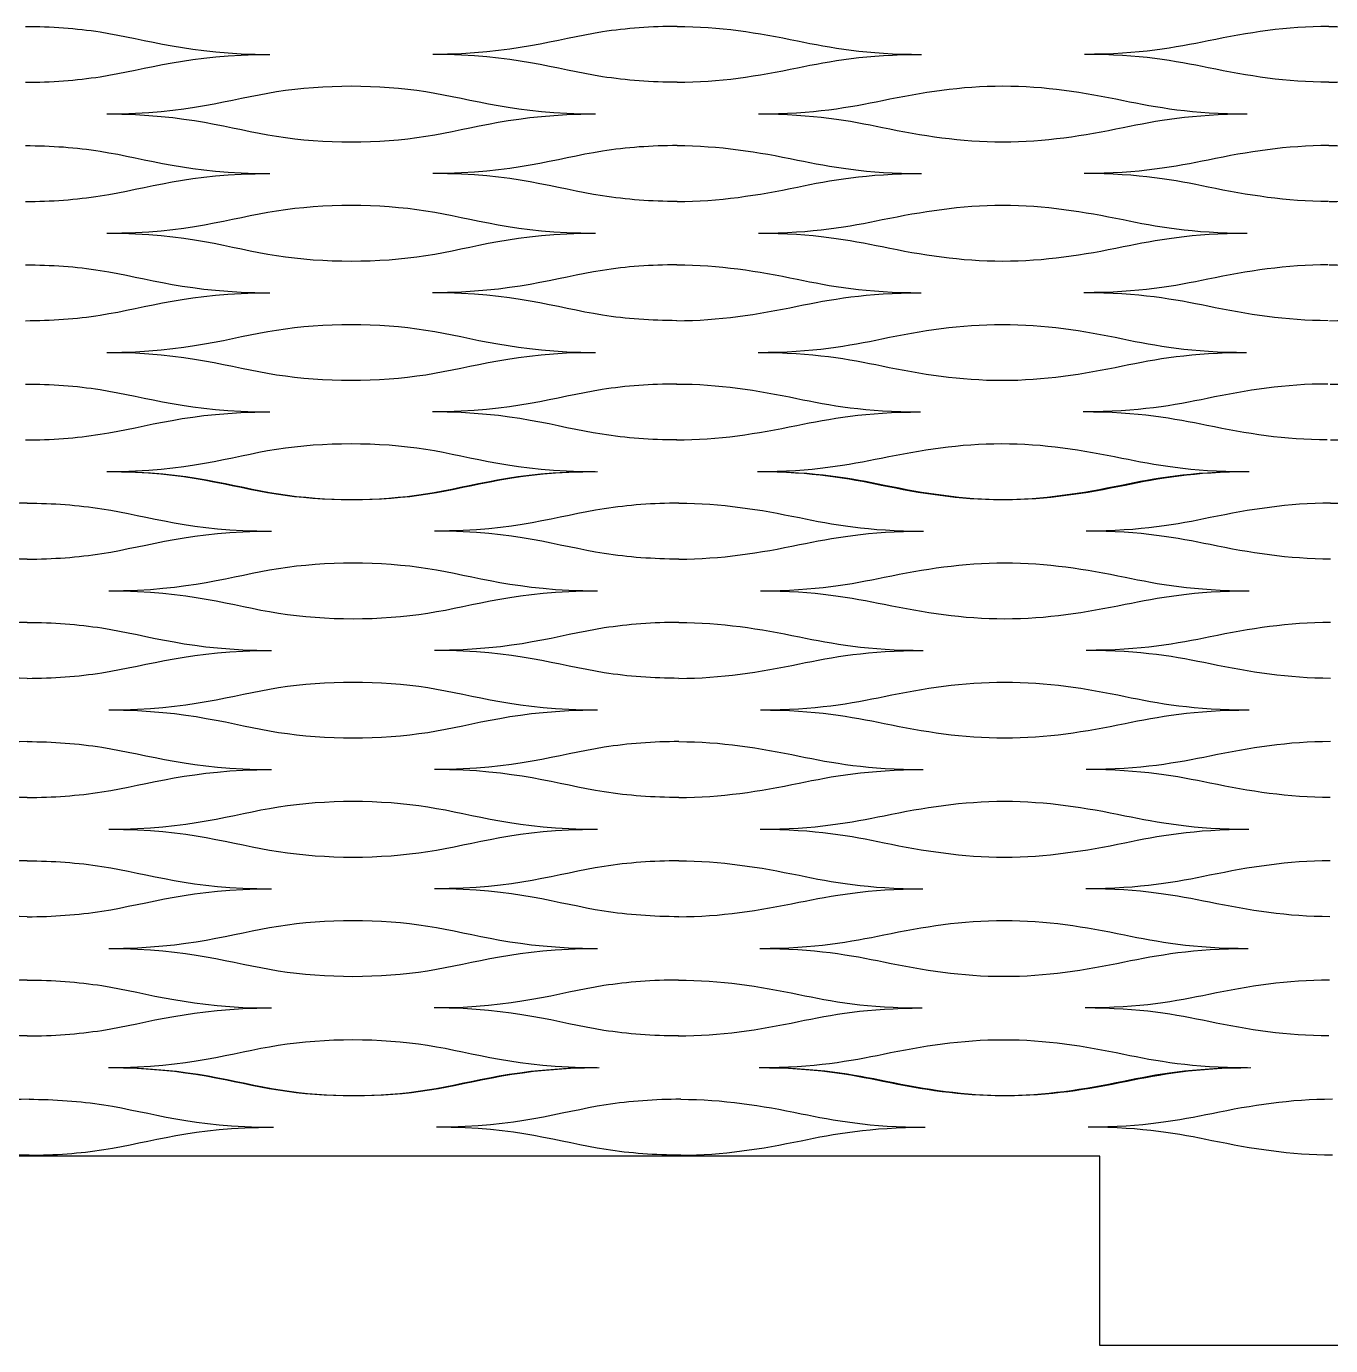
# Model space of a CAD drawing. Header units: millimetres. Extents: x 1 to 583, y -486 to -2.
# Drawn here: x 340.67 to 361.34, y -90 to -69.09 of the extents above; entities that cross this region are included whole.
import ezdxf

# ---------------------------------------------------------------- set-up
doc = ezdxf.new("R2010")
doc.units = ezdxf.units.MM
doc.header["$MEASUREMENT"] = 0
doc.layers.add('DEFAULT', color=7, linetype='Continuous')
doc.layers.add('dibujo', color=10, linetype='Continuous')

msp = doc.modelspace()

# ---------------------------------------------------------------- linework, layer by layer
at = {"layer": 'DEFAULT'}
for points, knots in [([(340.653, -69.087), (341.057, -69.087), (341.46, -69.116), (341.837, -69.175), (342.59, -69.293), (343.236, -69.53), (344.527, -69.53)], [0, 0, 0, 0, 1, 1, 1, 2, 2, 2, 2]), ([(350.983, -69.087), (350.579, -69.087), (350.176, -69.116), (349.799, -69.175), (349.046, -69.293), (348.4, -69.53), (347.109, -69.53)], [0, 0, 0, 0, 1, 1, 1, 2, 2, 2, 2]), ([(350.982, -69.087), (351.648, -69.087), (352.263, -69.186), (352.892, -69.316), (353.407, -69.422), (353.984, -69.53), (354.856, -69.53)], [0, 0, 0, 0, 1, 1, 1, 2, 2, 2, 2]), ([(361.312, -69.087), (360.646, -69.087), (360.031, -69.186), (359.402, -69.316), (358.887, -69.422), (358.31, -69.53), (357.438, -69.53)], [0, 0, 0, 0, 1, 1, 1, 2, 2, 2, 2]), ([(361.313, -69.087), (361.978, -69.087), (362.593, -69.186), (363.222, -69.316), (363.737, -69.422), (364.315, -69.53), (365.186, -69.53)], [0, 0, 0, 0, 1, 1, 1, 2, 2, 2, 2]), ([(340.653, -69.972), (341.057, -69.972), (341.46, -69.943), (341.837, -69.884), (342.59, -69.766), (343.236, -69.53), (344.527, -69.53)], [0, 0, 0, 0, 1, 1, 1, 2, 2, 2, 2]), ([(350.983, -69.972), (350.579, -69.972), (350.176, -69.943), (349.799, -69.884), (349.046, -69.766), (348.4, -69.53), (347.109, -69.53)], [0, 0, 0, 0, 1, 1, 1, 2, 2, 2, 2]), ([(350.982, -69.972), (351.648, -69.972), (352.262, -69.873), (352.892, -69.743), (353.407, -69.637), (353.984, -69.53), (354.856, -69.53)], [0, 0, 0, 0, 1, 1, 1, 2, 2, 2, 2]), ([(361.311, -69.972), (360.645, -69.972), (360.031, -69.873), (359.402, -69.743), (358.887, -69.637), (358.31, -69.53), (357.438, -69.53)], [0, 0, 0, 0, 1, 1, 1, 2, 2, 2, 2]), ([(361.313, -69.972), (361.979, -69.972), (362.593, -69.873), (363.222, -69.743), (363.737, -69.637), (364.315, -69.53), (365.186, -69.53)], [0, 0, 0, 0, 1, 1, 1, 2, 2, 2, 2]), ([(341.944, -70.474), (343.236, -70.474), (343.881, -70.238), (344.634, -70.12), (345.388, -70.002), (346.248, -70.002), (347.001, -70.12), (347.755, -70.238), (348.4, -70.474), (349.691, -70.474)], [0, 0, 0, 0, 1, 1, 1, 2, 2, 2, 3, 3, 3, 3]), ([(352.273, -70.474), (353.145, -70.474), (353.722, -70.367), (354.237, -70.26), (354.866, -70.13), (355.481, -70.031), (356.146, -70.031), (356.812, -70.031), (357.427, -70.13), (358.056, -70.26), (358.571, -70.367), (359.148, -70.474), (360.02, -70.474)], [0, 0, 0, 0, 1, 1, 1, 2, 2, 2, 3, 3, 3, 4, 4, 4, 4]), ([(341.944, -70.474), (343.235, -70.474), (343.881, -70.71), (344.634, -70.829), (345.387, -70.947), (346.248, -70.947), (347.001, -70.829), (347.754, -70.71), (348.4, -70.474), (349.691, -70.474)], [0, 0, 0, 0, 1, 1, 1, 2, 2, 2, 3, 3, 3, 3]), ([(352.273, -70.474), (353.145, -70.474), (353.722, -70.582), (354.237, -70.688), (354.866, -70.818), (355.48, -70.917), (356.145, -70.917), (356.811, -70.917), (357.426, -70.818), (358.055, -70.688), (358.57, -70.582), (359.148, -70.474), (360.02, -70.474)], [0, 0, 0, 0, 1, 1, 1, 2, 2, 2, 3, 3, 3, 4, 4, 4, 4]), ([(340.653, -70.976), (341.057, -70.976), (341.46, -71.006), (341.837, -71.065), (342.59, -71.183), (343.235, -71.419), (344.527, -71.419)], [0, 0, 0, 0, 1, 1, 1, 2, 2, 2, 2]), ([(350.982, -70.976), (350.579, -70.976), (350.175, -71.006), (349.798, -71.065), (349.045, -71.183), (348.4, -71.419), (347.109, -71.419)], [0, 0, 0, 0, 1, 1, 1, 2, 2, 2, 2]), ([(350.981, -70.976), (351.647, -70.976), (352.261, -71.075), (352.89, -71.205), (353.405, -71.311), (353.982, -71.419), (354.854, -71.419)], [0, 0, 0, 0, 1, 1, 1, 2, 2, 2, 2]), ([(361.31, -70.976), (360.644, -70.976), (360.029, -71.075), (359.4, -71.205), (358.885, -71.311), (358.307, -71.419), (357.436, -71.419)], [0, 0, 0, 0, 1, 1, 1, 2, 2, 2, 2]), ([(361.315, -70.976), (361.98, -70.976), (362.595, -71.075), (363.224, -71.205), (363.739, -71.311), (364.317, -71.419), (365.188, -71.419)], [0, 0, 0, 0, 1, 1, 1, 2, 2, 2, 2]), ([(340.653, -71.862), (341.057, -71.862), (341.46, -71.832), (341.837, -71.773), (342.59, -71.655), (343.235, -71.419), (344.527, -71.419)], [0, 0, 0, 0, 1, 1, 1, 2, 2, 2, 2]), ([(350.982, -71.862), (350.579, -71.862), (350.175, -71.832), (349.798, -71.773), (349.045, -71.655), (348.4, -71.419), (347.109, -71.419)], [0, 0, 0, 0, 1, 1, 1, 2, 2, 2, 2]), ([(350.981, -71.862), (351.646, -71.862), (352.261, -71.763), (352.89, -71.633), (353.405, -71.527), (353.982, -71.419), (354.854, -71.419)], [0, 0, 0, 0, 1, 1, 1, 2, 2, 2, 2]), ([(361.308, -71.862), (360.642, -71.862), (360.028, -71.763), (359.399, -71.633), (358.884, -71.527), (358.307, -71.419), (357.436, -71.419)], [0, 0, 0, 0, 1, 1, 1, 2, 2, 2, 2]), ([(361.316, -71.862), (361.982, -71.862), (362.596, -71.763), (363.225, -71.633), (363.74, -71.527), (364.317, -71.419), (365.188, -71.419)], [0, 0, 0, 0, 1, 1, 1, 2, 2, 2, 2]), ([(341.944, -72.364), (343.235, -72.364), (343.881, -72.127), (344.634, -72.009), (345.387, -71.891), (346.248, -71.891), (347.001, -72.009), (347.754, -72.127), (348.4, -72.364), (349.691, -72.364)], [0, 0, 0, 0, 1, 1, 1, 2, 2, 2, 3, 3, 3, 3]), ([(352.271, -72.364), (353.142, -72.364), (353.72, -72.256), (354.235, -72.15), (354.864, -72.02), (355.478, -71.921), (356.144, -71.921), (356.809, -71.921), (357.424, -72.02), (358.053, -72.15), (358.567, -72.256), (359.144, -72.364), (360.016, -72.364)], [0, 0, 0, 0, 1, 1, 1, 2, 2, 2, 3, 3, 3, 4, 4, 4, 4]), ([(341.944, -72.364), (343.235, -72.364), (343.88, -72.6), (344.633, -72.718), (345.386, -72.836), (346.247, -72.836), (347, -72.718), (347.753, -72.6), (348.398, -72.364), (349.689, -72.364)], [0, 0, 0, 0, 1, 1, 1, 2, 2, 2, 3, 3, 3, 3]), ([(352.271, -72.364), (353.142, -72.364), (353.719, -72.471), (354.234, -72.578), (354.862, -72.707), (355.476, -72.806), (356.142, -72.806), (356.807, -72.806), (357.422, -72.707), (358.052, -72.578), (358.567, -72.471), (359.144, -72.364), (360.016, -72.364)], [0, 0, 0, 0, 1, 1, 1, 2, 2, 2, 3, 3, 3, 4, 4, 4, 4]), ([(340.653, -72.866), (341.057, -72.866), (341.46, -72.895), (341.837, -72.954), (342.59, -73.072), (343.235, -73.308), (344.526, -73.308)], [0, 0, 0, 0, 1, 1, 1, 2, 2, 2, 2]), ([(350.98, -72.866), (350.576, -72.866), (350.173, -72.895), (349.797, -72.954), (349.044, -73.072), (348.398, -73.308), (347.107, -73.308)], [0, 0, 0, 0, 1, 1, 1, 2, 2, 2, 2]), ([(350.979, -72.866), (351.644, -72.866), (352.258, -72.965), (352.887, -73.094), (353.401, -73.201), (353.978, -73.308), (354.849, -73.308)], [0, 0, 0, 0, 1, 1, 1, 2, 2, 2, 2]), ([(361.304, -72.866), (360.639, -72.866), (360.024, -72.965), (359.394, -73.094), (358.879, -73.201), (358.302, -73.308), (357.431, -73.308)], [0, 0, 0, 0, 1, 1, 1, 2, 2, 2, 2]), ([(361.32, -72.866), (361.985, -72.866), (362.6, -72.965), (363.23, -73.094), (363.745, -73.201), (364.322, -73.308), (365.193, -73.308)], [0, 0, 0, 0, 1, 1, 1, 2, 2, 2, 2]), ([(340.653, -73.751), (341.057, -73.751), (341.46, -73.722), (341.837, -73.663), (342.59, -73.545), (343.235, -73.308), (344.526, -73.308)], [0, 0, 0, 0, 1, 1, 1, 2, 2, 2, 2]), ([(350.98, -73.751), (350.576, -73.751), (350.173, -73.722), (349.797, -73.663), (349.044, -73.545), (348.398, -73.308), (347.107, -73.308)], [0, 0, 0, 0, 1, 1, 1, 2, 2, 2, 2]), ([(350.977, -73.751), (351.642, -73.751), (352.257, -73.652), (352.886, -73.522), (353.401, -73.416), (353.978, -73.308), (354.849, -73.308)], [0, 0, 0, 0, 1, 1, 1, 2, 2, 2, 2]), ([(361.3, -73.751), (360.635, -73.751), (360.021, -73.652), (359.393, -73.522), (358.878, -73.416), (358.302, -73.308), (357.431, -73.308)], [0, 0, 0, 0, 1, 1, 1, 2, 2, 2, 2]), ([(361.324, -73.751), (361.989, -73.751), (362.603, -73.652), (363.231, -73.522), (363.746, -73.416), (364.322, -73.308), (365.193, -73.308)], [0, 0, 0, 0, 1, 1, 1, 2, 2, 2, 2]), ([(341.944, -74.253), (343.235, -74.253), (343.88, -74.017), (344.633, -73.899), (345.386, -73.781), (346.247, -73.781), (347, -73.899), (347.753, -74.017), (348.398, -74.253), (349.689, -74.253)], [0, 0, 0, 0, 1, 1, 1, 2, 2, 2, 3, 3, 3, 3]), ([(352.266, -74.253), (353.137, -74.253), (353.714, -74.145), (354.229, -74.039), (354.858, -73.909), (355.473, -73.81), (356.138, -73.81), (356.803, -73.81), (357.417, -73.909), (358.046, -74.039), (358.56, -74.145), (359.137, -74.253), (360.008, -74.253)], [0, 0, 0, 0, 1, 1, 1, 2, 2, 2, 3, 3, 3, 4, 4, 4, 4]), ([(341.944, -74.253), (343.234, -74.253), (343.879, -74.489), (344.632, -74.607), (345.384, -74.725), (346.244, -74.725), (346.997, -74.607), (347.75, -74.489), (348.395, -74.253), (349.685, -74.253)], [0, 0, 0, 0, 1, 1, 1, 2, 2, 2, 3, 3, 3, 3]), ([(352.266, -74.253), (353.137, -74.253), (353.713, -74.361), (354.227, -74.467), (354.855, -74.597), (355.469, -74.696), (356.134, -74.696), (356.799, -74.696), (357.414, -74.597), (358.043, -74.467), (358.559, -74.361), (359.137, -74.253), (360.008, -74.253)], [0, 0, 0, 0, 1, 1, 1, 2, 2, 2, 3, 3, 3, 4, 4, 4, 4]), ([(340.653, -74.755), (341.057, -74.755), (341.46, -74.784), (341.836, -74.844), (342.589, -74.962), (343.234, -75.198), (344.524, -75.198)], [0, 0, 0, 0, 1, 1, 1, 2, 2, 2, 2]), ([(350.976, -74.755), (350.572, -74.755), (350.169, -74.784), (349.793, -74.844), (349.04, -74.962), (348.395, -75.198), (347.105, -75.198)], [0, 0, 0, 0, 1, 1, 1, 2, 2, 2, 2]), ([(350.973, -74.755), (351.639, -74.755), (352.252, -74.854), (352.88, -74.984), (353.394, -75.09), (353.97, -75.198), (354.841, -75.198)], [0, 0, 0, 0, 1, 1, 1, 2, 2, 2, 2]), ([(361.294, -74.755), (360.628, -74.755), (360.013, -74.854), (359.384, -74.984), (358.869, -75.09), (358.291, -75.198), (357.42, -75.198)], [0, 0, 0, 0, 1, 1, 1, 2, 2, 2, 2]), ([(361.331, -74.755), (361.996, -74.755), (362.611, -74.854), (363.24, -74.984), (363.755, -75.09), (364.333, -75.198), (365.204, -75.198)], [0, 0, 0, 0, 1, 1, 1, 2, 2, 2, 2]), ([(340.653, -75.641), (341.057, -75.641), (341.46, -75.611), (341.836, -75.552), (342.589, -75.434), (343.234, -75.198), (344.524, -75.198)], [0, 0, 0, 0, 1, 1, 1, 2, 2, 2, 2]), ([(350.976, -75.641), (350.572, -75.641), (350.169, -75.611), (349.793, -75.552), (349.04, -75.434), (348.395, -75.198), (347.105, -75.198)], [0, 0, 0, 0, 1, 1, 1, 2, 2, 2, 2]), ([(350.97, -75.641), (351.634, -75.641), (352.249, -75.542), (352.878, -75.412), (353.393, -75.305), (353.97, -75.198), (354.841, -75.198)], [0, 0, 0, 0, 1, 1, 1, 2, 2, 2, 2]), ([(361.286, -75.641), (360.621, -75.641), (360.008, -75.542), (359.38, -75.412), (358.867, -75.305), (358.291, -75.198), (357.42, -75.198)], [0, 0, 0, 0, 1, 1, 1, 2, 2, 2, 2]), ([(361.338, -75.641), (362.003, -75.641), (362.616, -75.542), (363.244, -75.412), (363.757, -75.305), (364.333, -75.198), (365.204, -75.198)], [0, 0, 0, 0, 1, 1, 1, 2, 2, 2, 2]), ([(341.944, -76.142), (343.234, -76.142), (343.879, -75.906), (344.632, -75.788), (345.384, -75.67), (346.244, -75.67), (346.997, -75.788), (347.75, -75.906), (348.395, -76.142), (349.685, -76.142)], [0, 0, 0, 0, 1, 1, 1, 2, 2, 2, 3, 3, 3, 3]), ([(352.257, -76.142), (353.127, -76.142), (353.704, -76.035), (354.219, -75.928), (354.848, -75.799), (355.462, -75.7), (356.127, -75.7), (356.792, -75.7), (357.405, -75.799), (358.033, -75.928), (358.546, -76.035), (359.122, -76.142), (359.992, -76.142)], [0, 0, 0, 0, 1, 1, 1, 2, 2, 2, 3, 3, 3, 4, 4, 4, 4]), ([(341.943, -76.142), (343.232, -76.142), (343.876, -76.379), (344.629, -76.497), (345.381, -76.615), (346.24, -76.615), (346.992, -76.497), (347.744, -76.379), (348.389, -76.142), (349.678, -76.142)], [0, 0, 0, 0, 1, 1, 1, 2, 2, 2, 3, 3, 3, 3]), ([(341.973, -76.142), (343.264, -76.142), (343.91, -76.379), (344.663, -76.497), (345.416, -76.615), (346.277, -76.615), (347.03, -76.497), (347.783, -76.379), (348.429, -76.142), (349.72, -76.142)], [0, 0, 0, 0, 1, 1, 1, 2, 2, 2, 3, 3, 3, 3]), ([(352.257, -76.142), (353.127, -76.142), (353.703, -76.25), (354.216, -76.356), (354.842, -76.486), (355.455, -76.585), (356.119, -76.585), (356.784, -76.585), (357.398, -76.486), (358.028, -76.356), (358.544, -76.25), (359.122, -76.142), (359.992, -76.142)], [0, 0, 0, 0, 1, 1, 1, 2, 2, 2, 3, 3, 3, 4, 4, 4, 4]), ([(352.302, -76.142), (353.174, -76.142), (353.752, -76.25), (354.267, -76.356), (354.896, -76.486), (355.51, -76.585), (356.176, -76.585), (356.842, -76.585), (357.456, -76.486), (358.086, -76.356), (358.601, -76.25), (359.178, -76.142), (360.05, -76.142)], [0, 0, 0, 0, 1, 1, 1, 2, 2, 2, 3, 3, 3, 4, 4, 4, 4]), ([(340.682, -76.644), (340.016, -76.644), (339.402, -76.743), (338.772, -76.873), (338.257, -76.98), (337.68, -77.087), (336.808, -77.087)], [0, 0, 0, 0, 1, 1, 1, 2, 2, 2, 2]), ([(340.682, -76.644), (341.085, -76.644), (341.489, -76.674), (341.865, -76.733), (342.619, -76.851), (343.264, -77.087), (344.555, -77.087)], [0, 0, 0, 0, 1, 1, 1, 2, 2, 2, 2]), ([(351.011, -76.644), (350.608, -76.644), (350.204, -76.674), (349.828, -76.733), (349.075, -76.851), (348.429, -77.087), (347.138, -77.087)], [0, 0, 0, 0, 1, 1, 1, 2, 2, 2, 2]), ([(351.011, -76.644), (351.677, -76.644), (352.292, -76.743), (352.921, -76.873), (353.436, -76.98), (354.013, -77.087), (354.885, -77.087)], [0, 0, 0, 0, 1, 1, 1, 2, 2, 2, 2]), ([(361.341, -76.644), (360.675, -76.644), (360.06, -76.743), (359.431, -76.873), (358.916, -76.98), (358.339, -77.087), (357.467, -77.087)], [0, 0, 0, 0, 1, 1, 1, 2, 2, 2, 2]), ([(361.341, -76.644), (362.006, -76.644), (362.621, -76.743), (363.25, -76.873), (363.765, -76.98), (364.343, -77.087), (365.214, -77.087)], [0, 0, 0, 0, 1, 1, 1, 2, 2, 2, 2]), ([(340.682, -77.53), (340.016, -77.53), (339.402, -77.431), (338.772, -77.301), (338.257, -77.195), (337.68, -77.087), (336.808, -77.087)], [0, 0, 0, 0, 1, 1, 1, 2, 2, 2, 2]), ([(340.682, -77.53), (341.085, -77.53), (341.489, -77.501), (341.865, -77.441), (342.619, -77.323), (343.264, -77.087), (344.555, -77.087)], [0, 0, 0, 0, 1, 1, 1, 2, 2, 2, 2]), ([(351.011, -77.53), (350.608, -77.53), (350.204, -77.501), (349.828, -77.441), (349.075, -77.323), (348.429, -77.087), (347.138, -77.087)], [0, 0, 0, 0, 1, 1, 1, 2, 2, 2, 2]), ([(351.011, -77.53), (351.677, -77.53), (352.292, -77.431), (352.921, -77.301), (353.436, -77.195), (354.013, -77.087), (354.885, -77.087)], [0, 0, 0, 0, 1, 1, 1, 2, 2, 2, 2]), ([(361.341, -77.53), (360.675, -77.53), (360.06, -77.431), (359.431, -77.301), (358.916, -77.195), (358.339, -77.087), (357.467, -77.087)], [0, 0, 0, 0, 1, 1, 1, 2, 2, 2, 2]), ([(341.973, -78.032), (343.264, -78.032), (343.91, -77.796), (344.663, -77.678), (345.416, -77.56), (346.277, -77.56), (347.03, -77.678), (347.783, -77.796), (348.429, -78.032), (349.72, -78.032)], [0, 0, 0, 0, 1, 1, 1, 2, 2, 2, 3, 3, 3, 3]), ([(352.302, -78.032), (353.174, -78.032), (353.751, -77.924), (354.266, -77.818), (354.896, -77.688), (355.51, -77.589), (356.176, -77.589), (356.842, -77.589), (357.456, -77.688), (358.085, -77.818), (358.6, -77.924), (359.178, -78.032), (360.049, -78.032)], [0, 0, 0, 0, 1, 1, 1, 2, 2, 2, 3, 3, 3, 4, 4, 4, 4]), ([(341.973, -78.032), (343.264, -78.032), (343.91, -78.268), (344.663, -78.386), (345.416, -78.504), (346.277, -78.504), (347.03, -78.386), (347.783, -78.268), (348.429, -78.032), (349.72, -78.032)], [0, 0, 0, 0, 1, 1, 1, 2, 2, 2, 3, 3, 3, 3]), ([(352.302, -78.032), (353.174, -78.032), (353.751, -78.14), (354.266, -78.246), (354.895, -78.376), (355.51, -78.475), (356.175, -78.475), (356.841, -78.475), (357.456, -78.376), (358.085, -78.246), (358.6, -78.14), (359.178, -78.032), (360.049, -78.032)], [0, 0, 0, 0, 1, 1, 1, 2, 2, 2, 3, 3, 3, 4, 4, 4, 4]), ([(340.682, -78.534), (340.016, -78.534), (339.402, -78.633), (338.772, -78.763), (338.257, -78.869), (337.68, -78.977), (336.808, -78.977)], [0, 0, 0, 0, 1, 1, 1, 2, 2, 2, 2]), ([(340.682, -78.534), (341.085, -78.534), (341.489, -78.563), (341.865, -78.622), (342.619, -78.74), (343.264, -78.977), (344.555, -78.977)], [0, 0, 0, 0, 1, 1, 1, 2, 2, 2, 2]), ([(351.011, -78.534), (350.608, -78.534), (350.204, -78.563), (349.828, -78.622), (349.074, -78.74), (348.429, -78.977), (347.138, -78.977)], [0, 0, 0, 0, 1, 1, 1, 2, 2, 2, 2]), ([(351.011, -78.534), (351.677, -78.534), (352.291, -78.633), (352.921, -78.763), (353.435, -78.869), (354.013, -78.977), (354.884, -78.977)], [0, 0, 0, 0, 1, 1, 1, 2, 2, 2, 2]), ([(361.34, -78.534), (360.674, -78.534), (360.06, -78.633), (359.431, -78.763), (358.916, -78.869), (358.338, -78.977), (357.467, -78.977)], [0, 0, 0, 0, 1, 1, 1, 2, 2, 2, 2]), ([(340.682, -79.42), (340.016, -79.42), (339.402, -79.32), (338.772, -79.191), (338.258, -79.084), (337.68, -78.977), (336.808, -78.977)], [0, 0, 0, 0, 1, 1, 1, 2, 2, 2, 2]), ([(340.682, -79.42), (341.085, -79.42), (341.489, -79.39), (341.865, -79.331), (342.619, -79.213), (343.264, -78.977), (344.555, -78.977)], [0, 0, 0, 0, 1, 1, 1, 2, 2, 2, 2]), ([(351.011, -79.42), (350.608, -79.42), (350.204, -79.39), (349.828, -79.331), (349.074, -79.213), (348.429, -78.977), (347.138, -78.977)], [0, 0, 0, 0, 1, 1, 1, 2, 2, 2, 2]), ([(351.011, -79.42), (351.676, -79.42), (352.291, -79.32), (352.92, -79.191), (353.435, -79.084), (354.013, -78.977), (354.884, -78.977)], [0, 0, 0, 0, 1, 1, 1, 2, 2, 2, 2]), ([(361.34, -79.42), (360.674, -79.42), (360.059, -79.32), (359.43, -79.191), (358.915, -79.084), (358.338, -78.977), (357.467, -78.977)], [0, 0, 0, 0, 1, 1, 1, 2, 2, 2, 2]), ([(341.973, -79.921), (343.264, -79.921), (343.91, -79.685), (344.663, -79.567), (345.416, -79.449), (346.277, -79.449), (347.03, -79.567), (347.783, -79.685), (348.429, -79.921), (349.72, -79.921)], [0, 0, 0, 0, 1, 1, 1, 2, 2, 2, 3, 3, 3, 3]), ([(352.302, -79.921), (353.173, -79.921), (353.751, -79.814), (354.266, -79.707), (354.895, -79.578), (355.509, -79.479), (356.175, -79.479), (356.841, -79.479), (357.455, -79.578), (358.084, -79.707), (358.599, -79.814), (359.177, -79.921), (360.048, -79.921)], [0, 0, 0, 0, 1, 1, 1, 2, 2, 2, 3, 3, 3, 4, 4, 4, 4]), ([(341.973, -79.921), (343.264, -79.921), (343.91, -80.158), (344.663, -80.276), (345.416, -80.394), (346.277, -80.394), (347.03, -80.276), (347.783, -80.158), (348.428, -79.921), (349.72, -79.921)], [0, 0, 0, 0, 1, 1, 1, 2, 2, 2, 3, 3, 3, 3]), ([(352.302, -79.921), (353.173, -79.921), (353.75, -80.029), (354.265, -80.135), (354.894, -80.265), (355.509, -80.364), (356.174, -80.364), (356.84, -80.364), (357.454, -80.265), (358.084, -80.135), (358.599, -80.029), (359.177, -79.921), (360.048, -79.921)], [0, 0, 0, 0, 1, 1, 1, 2, 2, 2, 3, 3, 3, 4, 4, 4, 4]), ([(340.682, -80.423), (340.016, -80.423), (339.402, -80.522), (338.773, -80.652), (338.258, -80.759), (337.68, -80.866), (336.809, -80.866)], [0, 0, 0, 0, 1, 1, 1, 2, 2, 2, 2]), ([(340.682, -80.423), (341.085, -80.423), (341.489, -80.453), (341.865, -80.512), (342.619, -80.63), (343.264, -80.866), (344.555, -80.866)], [0, 0, 0, 0, 1, 1, 1, 2, 2, 2, 2]), ([(351.011, -80.423), (350.607, -80.423), (350.204, -80.453), (349.827, -80.512), (349.074, -80.63), (348.428, -80.866), (347.137, -80.866)], [0, 0, 0, 0, 1, 1, 1, 2, 2, 2, 2]), ([(351.01, -80.423), (351.676, -80.423), (352.29, -80.522), (352.919, -80.652), (353.434, -80.759), (354.011, -80.866), (354.882, -80.866)], [0, 0, 0, 0, 1, 1, 1, 2, 2, 2, 2]), ([(361.338, -80.423), (360.673, -80.423), (360.058, -80.522), (359.428, -80.652), (358.913, -80.759), (358.336, -80.866), (357.464, -80.866)], [0, 0, 0, 0, 1, 1, 1, 2, 2, 2, 2]), ([(340.682, -81.309), (340.016, -81.309), (339.402, -81.21), (338.773, -81.08), (338.258, -80.974), (337.68, -80.866), (336.809, -80.866)], [0, 0, 0, 0, 1, 1, 1, 2, 2, 2, 2]), ([(340.682, -81.309), (341.085, -81.309), (341.489, -81.279), (341.865, -81.22), (342.619, -81.102), (343.264, -80.866), (344.555, -80.866)], [0, 0, 0, 0, 1, 1, 1, 2, 2, 2, 2]), ([(351.011, -81.309), (350.607, -81.309), (350.204, -81.279), (349.827, -81.22), (349.074, -81.102), (348.428, -80.866), (347.137, -80.866)], [0, 0, 0, 0, 1, 1, 1, 2, 2, 2, 2]), ([(351.009, -81.309), (351.675, -81.309), (352.289, -81.21), (352.918, -81.08), (353.433, -80.974), (354.011, -80.866), (354.882, -80.866)], [0, 0, 0, 0, 1, 1, 1, 2, 2, 2, 2]), ([(361.336, -81.309), (360.671, -81.309), (360.056, -81.21), (359.428, -81.08), (358.913, -80.974), (358.336, -80.866), (357.464, -80.866)], [0, 0, 0, 0, 1, 1, 1, 2, 2, 2, 2]), ([(341.973, -81.811), (343.264, -81.811), (343.91, -81.575), (344.663, -81.457), (345.416, -81.338), (346.277, -81.338), (347.03, -81.457), (347.783, -81.575), (348.428, -81.811), (349.72, -81.811)], [0, 0, 0, 0, 1, 1, 1, 2, 2, 2, 3, 3, 3, 3]), ([(352.299, -81.811), (353.171, -81.811), (353.748, -81.703), (354.263, -81.597), (354.892, -81.467), (355.507, -81.368), (356.172, -81.368), (356.838, -81.368), (357.452, -81.467), (358.081, -81.597), (358.596, -81.703), (359.173, -81.811), (360.044, -81.811)], [0, 0, 0, 0, 1, 1, 1, 2, 2, 2, 3, 3, 3, 4, 4, 4, 4]), ([(341.973, -81.811), (343.264, -81.811), (343.909, -82.047), (344.662, -82.165), (345.415, -82.283), (346.276, -82.283), (347.029, -82.165), (347.782, -82.047), (348.427, -81.811), (349.718, -81.811)], [0, 0, 0, 0, 1, 1, 1, 2, 2, 2, 3, 3, 3, 3]), ([(352.299, -81.811), (353.171, -81.811), (353.748, -81.918), (354.262, -82.025), (354.891, -82.155), (355.505, -82.254), (356.17, -82.254), (356.836, -82.254), (357.451, -82.155), (358.08, -82.025), (358.595, -81.918), (359.173, -81.811), (360.044, -81.811)], [0, 0, 0, 0, 1, 1, 1, 2, 2, 2, 3, 3, 3, 4, 4, 4, 4]), ([(340.682, -82.313), (340.016, -82.313), (339.402, -82.412), (338.773, -82.542), (338.259, -82.648), (337.682, -82.756), (336.81, -82.756)], [0, 0, 0, 0, 1, 1, 1, 2, 2, 2, 2]), ([(340.682, -82.313), (341.085, -82.313), (341.489, -82.342), (341.865, -82.401), (342.618, -82.519), (343.264, -82.756), (344.554, -82.756)], [0, 0, 0, 0, 1, 1, 1, 2, 2, 2, 2]), ([(351.009, -82.313), (350.605, -82.313), (350.202, -82.342), (349.825, -82.401), (349.072, -82.519), (348.427, -82.756), (347.136, -82.756)], [0, 0, 0, 0, 1, 1, 1, 2, 2, 2, 2]), ([(351.007, -82.313), (351.673, -82.313), (352.287, -82.412), (352.916, -82.542), (353.43, -82.648), (354.007, -82.756), (354.878, -82.756)], [0, 0, 0, 0, 1, 1, 1, 2, 2, 2, 2]), ([(361.333, -82.313), (360.668, -82.313), (360.053, -82.412), (359.423, -82.542), (358.908, -82.648), (358.33, -82.756), (357.459, -82.756)], [0, 0, 0, 0, 1, 1, 1, 2, 2, 2, 2]), ([(340.682, -83.198), (340.017, -83.198), (339.402, -83.099), (338.773, -82.969), (338.259, -82.863), (337.682, -82.756), (336.81, -82.756)], [0, 0, 0, 0, 1, 1, 1, 2, 2, 2, 2]), ([(340.682, -83.198), (341.085, -83.198), (341.489, -83.169), (341.865, -83.11), (342.618, -82.992), (343.264, -82.756), (344.554, -82.756)], [0, 0, 0, 0, 1, 1, 1, 2, 2, 2, 2]), ([(351.009, -83.198), (350.605, -83.198), (350.202, -83.169), (349.825, -83.11), (349.072, -82.992), (348.427, -82.756), (347.136, -82.756)], [0, 0, 0, 0, 1, 1, 1, 2, 2, 2, 2]), ([(351.005, -83.198), (351.671, -83.198), (352.285, -83.099), (352.914, -82.969), (353.429, -82.863), (354.007, -82.756), (354.878, -82.756)], [0, 0, 0, 0, 1, 1, 1, 2, 2, 2, 2]), ([(361.329, -83.198), (360.664, -83.198), (360.05, -83.099), (359.421, -82.969), (358.907, -82.863), (358.33, -82.756), (357.459, -82.756)], [0, 0, 0, 0, 1, 1, 1, 2, 2, 2, 2]), ([(341.973, -83.7), (343.264, -83.7), (343.909, -83.464), (344.662, -83.346), (345.415, -83.228), (346.276, -83.228), (347.029, -83.346), (347.782, -83.464), (348.427, -83.7), (349.718, -83.7)], [0, 0, 0, 0, 1, 1, 1, 2, 2, 2, 3, 3, 3, 3]), ([(352.295, -83.7), (353.165, -83.7), (353.743, -83.593), (354.258, -83.486), (354.887, -83.356), (355.501, -83.257), (356.167, -83.257), (356.832, -83.257), (357.446, -83.356), (358.074, -83.486), (358.589, -83.593), (359.165, -83.7), (360.036, -83.7)], [0, 0, 0, 0, 1, 1, 1, 2, 2, 2, 3, 3, 3, 4, 4, 4, 4]), ([(341.972, -83.7), (343.262, -83.7), (343.908, -83.936), (344.66, -84.054), (345.413, -84.173), (346.273, -84.173), (347.026, -84.054), (347.779, -83.936), (348.424, -83.7), (349.714, -83.7)], [0, 0, 0, 0, 1, 1, 1, 2, 2, 2, 3, 3, 3, 3]), ([(352.295, -83.7), (353.165, -83.7), (353.742, -83.808), (354.256, -83.914), (354.884, -84.044), (355.497, -84.143), (356.162, -84.143), (356.828, -84.143), (357.442, -84.044), (358.072, -83.914), (358.587, -83.808), (359.165, -83.7), (360.036, -83.7)], [0, 0, 0, 0, 1, 1, 1, 2, 2, 2, 3, 3, 3, 4, 4, 4, 4]), ([(340.682, -84.202), (340.017, -84.202), (339.403, -84.301), (338.774, -84.431), (338.26, -84.537), (337.683, -84.645), (336.813, -84.645)], [0, 0, 0, 0, 1, 1, 1, 2, 2, 2, 2]), ([(340.682, -84.202), (341.085, -84.202), (341.488, -84.232), (341.865, -84.291), (342.617, -84.409), (343.262, -84.645), (344.553, -84.645)], [0, 0, 0, 0, 1, 1, 1, 2, 2, 2, 2]), ([(351.004, -84.202), (350.601, -84.202), (350.198, -84.232), (349.821, -84.291), (349.069, -84.409), (348.424, -84.645), (347.133, -84.645)], [0, 0, 0, 0, 1, 1, 1, 2, 2, 2, 2]), ([(351.002, -84.202), (351.667, -84.202), (352.281, -84.301), (352.909, -84.431), (353.422, -84.537), (353.999, -84.645), (354.869, -84.645)], [0, 0, 0, 0, 1, 1, 1, 2, 2, 2, 2]), ([(361.322, -84.202), (360.657, -84.202), (360.042, -84.301), (359.412, -84.431), (358.897, -84.537), (358.32, -84.645), (357.449, -84.645)], [0, 0, 0, 0, 1, 1, 1, 2, 2, 2, 2]), ([(340.682, -85.088), (340.017, -85.088), (339.403, -84.989), (338.775, -84.859), (338.26, -84.753), (337.683, -84.645), (336.813, -84.645)], [0, 0, 0, 0, 1, 1, 1, 2, 2, 2, 2]), ([(340.682, -85.088), (341.085, -85.088), (341.488, -85.058), (341.865, -84.999), (342.617, -84.881), (343.262, -84.645), (344.553, -84.645)], [0, 0, 0, 0, 1, 1, 1, 2, 2, 2, 2]), ([(351.004, -85.088), (350.601, -85.088), (350.198, -85.058), (349.821, -84.999), (349.069, -84.881), (348.424, -84.645), (347.133, -84.645)], [0, 0, 0, 0, 1, 1, 1, 2, 2, 2, 2]), ([(350.998, -85.088), (351.663, -85.088), (352.277, -84.989), (352.906, -84.859), (353.421, -84.753), (353.999, -84.645), (354.869, -84.645)], [0, 0, 0, 0, 1, 1, 1, 2, 2, 2, 2]), ([(361.314, -85.088), (360.649, -85.088), (360.037, -84.989), (359.409, -84.859), (358.896, -84.753), (358.32, -84.645), (357.449, -84.645)], [0, 0, 0, 0, 1, 1, 1, 2, 2, 2, 2]), ([(341.972, -85.59), (343.262, -85.59), (343.908, -85.353), (344.66, -85.235), (345.413, -85.117), (346.273, -85.117), (347.026, -85.235), (347.779, -85.353), (348.424, -85.59), (349.714, -85.59)], [0, 0, 0, 0, 1, 1, 1, 2, 2, 2, 3, 3, 3, 3]), ([(352.285, -85.59), (353.156, -85.59), (353.733, -85.482), (354.248, -85.376), (354.877, -85.246), (355.491, -85.147), (356.156, -85.147), (356.821, -85.147), (357.434, -85.246), (358.061, -85.376), (358.575, -85.482), (359.15, -85.59), (360.021, -85.59)], [0, 0, 0, 0, 1, 1, 1, 2, 2, 2, 3, 3, 3, 4, 4, 4, 4]), ([(341.971, -85.59), (343.26, -85.59), (343.905, -85.826), (344.657, -85.944), (345.409, -86.062), (346.269, -86.062), (347.021, -85.944), (347.773, -85.826), (348.417, -85.59), (349.707, -85.59)], [0, 0, 0, 0, 1, 1, 1, 2, 2, 2, 3, 3, 3, 3]), ([(342.002, -85.59), (343.293, -85.59), (343.938, -85.826), (344.692, -85.944), (345.445, -86.062), (346.306, -86.062), (347.059, -85.944), (347.812, -85.826), (348.458, -85.59), (349.749, -85.59)], [0, 0, 0, 0, 1, 1, 1, 2, 2, 2, 3, 3, 3, 3]), ([(352.285, -85.59), (353.156, -85.59), (353.731, -85.697), (354.244, -85.803), (354.871, -85.933), (355.483, -86.032), (356.148, -86.032), (356.813, -86.032), (357.427, -85.933), (358.057, -85.803), (358.573, -85.697), (359.15, -85.59), (360.021, -85.59)], [0, 0, 0, 0, 1, 1, 1, 2, 2, 2, 3, 3, 3, 4, 4, 4, 4]), ([(352.331, -85.59), (353.203, -85.59), (353.78, -85.697), (354.295, -85.804), (354.924, -85.933), (355.539, -86.032), (356.204, -86.032), (356.87, -86.032), (357.485, -85.933), (358.114, -85.804), (358.629, -85.697), (359.207, -85.59), (360.078, -85.59)], [0, 0, 0, 0, 1, 1, 1, 2, 2, 2, 3, 3, 3, 4, 4, 4, 4]), ([(340.711, -86.092), (340.045, -86.092), (339.43, -86.191), (338.801, -86.32), (338.286, -86.427), (337.709, -86.534), (336.837, -86.534)], [0, 0, 0, 0, 1, 1, 1, 2, 2, 2, 2]), ([(340.711, -86.092), (341.114, -86.092), (341.518, -86.121), (341.894, -86.18), (342.647, -86.298), (343.293, -86.534), (344.584, -86.534)], [0, 0, 0, 0, 1, 1, 1, 2, 2, 2, 2]), ([(351.04, -86.092), (350.636, -86.092), (350.233, -86.121), (349.856, -86.18), (349.103, -86.298), (348.458, -86.534), (347.166, -86.534)], [0, 0, 0, 0, 1, 1, 1, 2, 2, 2, 2]), ([(351.04, -86.092), (351.706, -86.092), (352.32, -86.191), (352.949, -86.32), (353.464, -86.427), (354.042, -86.534), (354.914, -86.534)], [0, 0, 0, 0, 1, 1, 1, 2, 2, 2, 2]), ([(361.369, -86.092), (360.704, -86.092), (360.089, -86.191), (359.46, -86.32), (358.945, -86.427), (358.367, -86.534), (357.496, -86.534)], [0, 0, 0, 0, 1, 1, 1, 2, 2, 2, 2]), ([(340.711, -86.977), (340.045, -86.977), (339.43, -86.878), (338.801, -86.748), (338.286, -86.642), (337.709, -86.534), (336.837, -86.534)], [0, 0, 0, 0, 1, 1, 1, 2, 2, 2, 2]), ([(340.711, -86.977), (341.114, -86.977), (341.518, -86.948), (341.894, -86.889), (342.647, -86.771), (343.293, -86.534), (344.584, -86.534)], [0, 0, 0, 0, 1, 1, 1, 2, 2, 2, 2]), ([(351.04, -86.977), (350.636, -86.977), (350.233, -86.948), (349.856, -86.889), (349.103, -86.771), (348.458, -86.534), (347.166, -86.534)], [0, 0, 0, 0, 1, 1, 1, 2, 2, 2, 2]), ([(351.04, -86.977), (351.706, -86.977), (352.32, -86.878), (352.949, -86.748), (353.464, -86.642), (354.042, -86.534), (354.914, -86.534)], [0, 0, 0, 0, 1, 1, 1, 2, 2, 2, 2]), ([(361.369, -86.977), (360.703, -86.977), (360.089, -86.878), (359.46, -86.748), (358.945, -86.642), (358.367, -86.534), (357.496, -86.534)], [0, 0, 0, 0, 1, 1, 1, 2, 2, 2, 2])]:
    msp.add_open_spline(points, degree=3, knots=knots, dxfattribs=at)
at = {"layer": 'dibujo'}
for p, q in [((357.68, -86.996), (319.837, -86.996)), ((357.68, -89.996), (357.68, -86.996)), ((365.68, -89.996), (357.68, -89.996))]:
    msp.add_line(p, q, dxfattribs=at)

doc.saveas('drawing.dxf')
